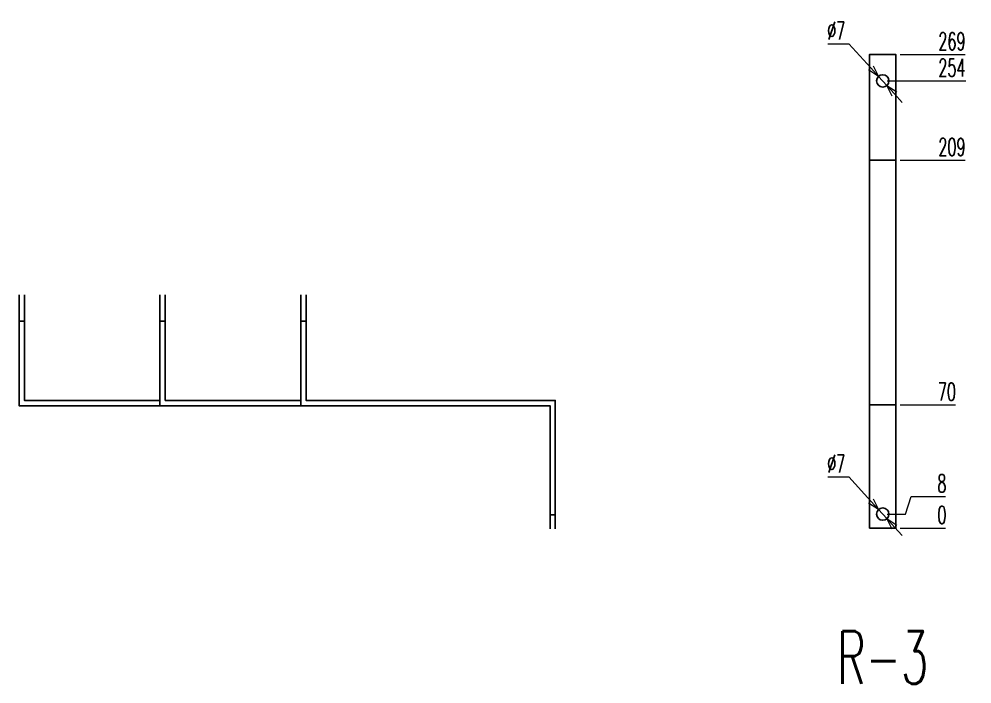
# Model space of a CAD drawing. Header units: millimetres. Extents: x 173893 to 258446, y -176540 to -123824.
# Drawn here: x 202578 to 203119, y -136102 to -135724 of the extents above; entities that cross this region are included whole.
import ezdxf
from ezdxf.enums import TextEntityAlignment as Align

# ---------------------------------------------------------------- set-up
doc = ezdxf.new("R2010")
doc.units = ezdxf.units.MM
doc.header["$LTSCALE"] = 3
doc.layers.add('@.DM. NÉT CHÍNH', color=7, linetype='Continuous')
doc.layers.add('@.VISIBLE', color=7, linetype='Continuous')
doc.styles.add('Ann_w01', font='romans.shx', dxfattribs={"width": 0.6, "bigfont": 'chineset.shx'})
doc.dimstyles.new('Dim 01_SC05', dxfattribs={"dimscale": 5, "dimtxt": 2, "dimasz": 1.3, "dimexe": 0.5, "dimexo": 0.5, "dimgap": 0.5, "dimtad": 1, "dimtoh": 1, "dimdec": 1, "dimzin": 12, "dimdsep": 46, "dimtxsty": 'Ann_w01', "dimblk": 'OPEN30', "dimcen": 1.5, "dimclrd": 6, "dimclre": 6, "dimclrt": 3, "dimadec": 1, "dimazin": 3, "dimtm": 1e-09, "dimtfac": 1, "dimtdec": 1, "dimtmove": 0, "dimatfit": 3, "dimldrblk": 'OPEN30', "dimfxl": 1, "dimtolj": 1, "dimlwd": 20, "dimlwe": 20, "dimarcsym": 0})

# ---------------------------------------------------------------- blocks, each defined once
blk = doc.blocks.new('*D3366')
at = {"layer": '@.DM. NÉT CHÍNH', "color": 6, "linetype": 'Continuous', "lineweight": 20, "transparency": 16777216}
blk.add_line((203078.71, -136013.59), (203104.31, -136013.59), dxfattribs=at)
at = {"layer": 'Defpoints', "color": 0, "linetype": 'Continuous', "transparency": 16777216}
for p in [(203068.71, -136013.59), (203076.21, -136013.59), (203097.81, -136013.59)]:
    blk.add_point(p, dxfattribs=at)
at = {"layer": '@.DM. NÉT CHÍNH', "color": 3, "linetype": 'Continuous', "transparency": 16777216, "insert": (203102.31, -136006.09), "char_height": 10, "attachment_point": 5, "style": 'Ann_w01'}
blk.add_mtext('\\A1;0', dxfattribs=at)
blk = doc.blocks.new('_Open30')
at = {"color": 0, "linetype": 'ByBlock', "lineweight": -2}
for p, q in [((-1, 0.268), (0, 0)), ((0, 0), (-1, -0.268)), ((0, 0), (-1, 0))]:
    blk.add_line(p, q, dxfattribs=at)
blk = doc.blocks.new('*D3367')
at = {"layer": '@.DM. NÉT CHÍNH', "color": 6, "linetype": 'Continuous', "lineweight": 20, "transparency": 16777216}
for p, q in [((203081.71, -136005.59), (203084.81, -135995.69)), ((203084.81, -135995.69), (203104.31, -135995.69)), ((203071.21, -136005.59), (203081.71, -136005.59))]:
    blk.add_line(p, q, dxfattribs=at)
at = {"layer": 'Defpoints', "color": 0, "linetype": 'Continuous', "transparency": 16777216}
for p in [(203097.81, -135995.69), (203068.71, -136005.59), (203068.71, -136013.59)]:
    blk.add_point(p, dxfattribs=at)
at = {"layer": '@.DM. NÉT CHÍNH', "color": 3, "linetype": 'Continuous', "transparency": 16777216, "insert": (203102.31, -135988.19), "char_height": 10, "attachment_point": 5, "style": 'Ann_w01'}
blk.add_mtext('\\A1;8', dxfattribs=at)
blk = doc.blocks.new('*D3368')
at = {"layer": '@.DM. NÉT CHÍNH', "color": 6, "linetype": 'Continuous', "lineweight": 20, "transparency": 16777216}
blk.add_line((203078.71, -135943.59), (203110.02, -135943.59), dxfattribs=at)
at = {"layer": 'Defpoints', "color": 0, "linetype": 'Continuous', "transparency": 16777216}
for p in [(203076.21, -135943.59), (203097.81, -135943.59), (203068.71, -136013.59)]:
    blk.add_point(p, dxfattribs=at)
at = {"layer": '@.DM. NÉT CHÍNH', "color": 3, "linetype": 'Continuous', "transparency": 16777216, "insert": (203105.17, -135936.09), "char_height": 10, "attachment_point": 5, "style": 'Ann_w01'}
blk.add_mtext('\\A1;70', dxfattribs=at)
blk = doc.blocks.new('*D3369')
at = {"layer": '@.DM. NÉT CHÍNH', "color": 6, "linetype": 'Continuous', "lineweight": 20, "transparency": 16777216}
blk.add_line((203078.71, -135804.59), (203115.6, -135804.59), dxfattribs=at)
at = {"layer": 'Defpoints', "color": 0, "linetype": 'Continuous', "transparency": 16777216}
for p in [(203076.21, -135804.59), (203097.95, -135804.59), (203068.71, -136013.59)]:
    blk.add_point(p, dxfattribs=at)
at = {"layer": '@.DM. NÉT CHÍNH', "color": 3, "linetype": 'Continuous', "transparency": 16777216, "insert": (203108.02, -135797.09), "char_height": 10, "attachment_point": 5, "style": 'Ann_w01'}
blk.add_mtext('\\A1;209', dxfattribs=at)
blk = doc.blocks.new('*D3370')
at = {"layer": '@.DM. NÉT CHÍNH', "color": 6, "linetype": 'Continuous', "lineweight": 20, "transparency": 16777216}
blk.add_line((203071.21, -135759.59), (203115.88, -135759.59), dxfattribs=at)
at = {"layer": 'Defpoints', "color": 0, "linetype": 'Continuous', "transparency": 16777216}
for p in [(203068.71, -135759.59), (203097.67, -135759.59), (203068.71, -136013.59)]:
    blk.add_point(p, dxfattribs=at)
at = {"layer": '@.DM. NÉT CHÍNH', "color": 3, "linetype": 'Continuous', "transparency": 16777216, "insert": (203108.02, -135752.09), "char_height": 10, "attachment_point": 5, "style": 'Ann_w01'}
blk.add_mtext('\\A1;254', dxfattribs=at)
blk = doc.blocks.new('*D3371')
at = {"layer": '@.DM. NÉT CHÍNH', "color": 6, "linetype": 'Continuous', "lineweight": 20, "transparency": 16777216}
blk.add_line((203078.71, -135744.59), (203115.6, -135744.59), dxfattribs=at)
at = {"layer": 'Defpoints', "color": 0, "linetype": 'Continuous', "transparency": 16777216}
for p in [(203076.21, -135744.59), (203097.95, -135744.59), (203068.71, -136013.59)]:
    blk.add_point(p, dxfattribs=at)
at = {"layer": '@.DM. NÉT CHÍNH', "color": 3, "linetype": 'Continuous', "transparency": 16777216, "insert": (203108.02, -135737.09), "char_height": 10, "attachment_point": 5, "style": 'Ann_w01'}
blk.add_mtext('\\A1;269', dxfattribs=at)
blk = doc.blocks.new('*D3372')
at = {"layer": '@.DM. NÉT CHÍNH', "color": 6, "linetype": 'Continuous', "lineweight": 20, "transparency": 16777216}
for p, q in [((203037.63, -135738.49), (203049.56, -135738.49)), ((203049.56, -135738.49), (203061.99, -135752.18)), ((203071.07, -135762.18), (203066.36, -135756.99)), ((203075.44, -135766.99), (203079.81, -135771.8))]:
    blk.add_line(p, q, dxfattribs=at)
at = {"layer": 'Defpoints', "color": 0, "linetype": 'Continuous', "transparency": 16777216}
for p in [(203066.36, -135756.99), (203071.07, -135762.18)]:
    blk.add_point(p, dxfattribs=at)
at = {"layer": '@.DM. NÉT CHÍNH', "color": 6, "linetype": 'Continuous', "lineweight": 20, "transparency": 16777216, "xscale": 6.5, "yscale": 6.5, "zscale": 6.5}
for p, rotation in [((203066.36, -135756.99), 312.2401485656065), ((203071.07, -135762.18), 132.2401485656065)]:
    blk.add_blockref('_Open30', p, dxfattribs=dict(at, rotation=rotation))
at = {"layer": '@.DM. NÉT CHÍNH', "color": 3, "linetype": 'Continuous', "transparency": 16777216, "insert": (203042.34, -135730.99), "char_height": 10, "attachment_point": 5, "style": 'Ann_w01'}
blk.add_mtext('\\A1;∅7', dxfattribs=at)
blk = doc.blocks.new('*D3373')
at = {"layer": '@.DM. NÉT CHÍNH', "color": 6, "linetype": 'Continuous', "lineweight": 20, "transparency": 16777216}
for p, q in [((203037.63, -135984.49), (203049.56, -135984.49)), ((203049.56, -135984.49), (203061.99, -135998.18)), ((203071.07, -136008.18), (203066.36, -136002.99)), ((203075.44, -136012.99), (203079.81, -136017.8))]:
    blk.add_line(p, q, dxfattribs=at)
at = {"layer": 'Defpoints', "color": 0, "linetype": 'Continuous', "transparency": 16777216}
for p in [(203066.36, -136002.99), (203071.07, -136008.18)]:
    blk.add_point(p, dxfattribs=at)
at = {"layer": '@.DM. NÉT CHÍNH', "color": 6, "linetype": 'Continuous', "lineweight": 20, "transparency": 16777216, "xscale": 6.5, "yscale": 6.5, "zscale": 6.5}
for p, rotation in [((203066.36, -136002.99), 312.2401485635875), ((203071.07, -136008.18), 132.2401485635875)]:
    blk.add_blockref('_Open30', p, dxfattribs=dict(at, rotation=rotation))
at = {"layer": '@.DM. NÉT CHÍNH', "color": 3, "linetype": 'Continuous', "transparency": 16777216, "insert": (203042.34, -135976.99), "char_height": 10, "attachment_point": 5, "style": 'Ann_w01'}
blk.add_mtext('\\A1;∅7', dxfattribs=at)

msp = doc.modelspace()

# ---------------------------------------------------------------- linework, layer by layer
at = {"layer": '@.DM. NÉT CHÍNH', "linetype": 'Continuous'}
for p, q in [((202578.3, -135896.03), (202581.3, -135896.03)), ((202658.3, -135896.03), (202661.3, -135896.03)), ((202738.3, -135896.03), (202741.3, -135896.03)), ((202879.8, -136006.03), (202882.8, -136006.03))]:
    msp.add_line(p, q, dxfattribs=at)
at = {"layer": '@.VISIBLE', "color": 1}
msp.add_line((203061.21, -136013.59), (203076.21, -136013.59), dxfattribs=at)
for points in [[(203061.21, -136013.59), (203061.21, -135744.59), (203076.21, -135744.59), (203076.21, -136013.59)], [(203061.21, -136013.59), (203061.21, -135804.59), (203076.21, -135804.59), (203076.21, -136013.59)], [(203061.21, -136013.59), (203061.21, -135804.59), (203076.21, -135804.59), (203076.21, -136013.59)], [(203061.21, -136013.59), (203061.21, -135943.59), (203076.21, -135943.59), (203076.21, -136013.59)]]:
    msp.add_lwpolyline(points, close=True, dxfattribs=at)
at = {"layer": '@.VISIBLE', "color": 4}
for points in [[(202658.3, -135944.03), (202578.3, -135944.03), (202578.3, -135881.03)], [(202658.3, -135941.03), (202581.3, -135941.03), (202581.3, -135881.03)]]:
    msp.add_lwpolyline(points, dxfattribs=at)
at = {"layer": '@.VISIBLE', "color": 2}
for points in [[(202738.3, -135944.03), (202658.3, -135944.03), (202658.3, -135881.03)], [(202738.3, -135941.03), (202661.3, -135941.03), (202661.3, -135881.03)]]:
    msp.add_lwpolyline(points, dxfattribs=at)
at = {"layer": '@.VISIBLE', "color": 1}
for points in [[(202879.8, -136014.03), (202879.8, -135944.03), (202738.3, -135944.03), (202738.3, -135881.03)], [(202882.8, -136014.03), (202882.8, -135941.03), (202741.3, -135941.03), (202741.3, -135881.03)]]:
    msp.add_lwpolyline(points, dxfattribs=at)
for centre in [(203068.71, -135759.59), (203068.71, -136005.59)]:
    msp.add_circle(centre, 3.5, dxfattribs=at)

# ---------------------------------------------------------------- texts
at = {"style": 'Ann_w01', "width": 0.6}
msp.add_text('R-3', height=30, dxfattribs=at).set_placement((203068.71, -136087.09), align=Align.MIDDLE_CENTER)

# ---------------------------------------------------------------- dimensions: what is measured, and where the dimension line sits
at = {"layer": '@.DM. NÉT CHÍNH', "linetype": 'Continuous'}
for p1, p2, picture, middle in [((203071.07, -135762.18), (203066.36, -135756.99), '*D3372', (203042.34, -135738.49)), ((203071.07, -136008.18), (203066.36, -136002.99), '*D3373', (203042.34, -135984.49))]:
    dim = msp.add_diameter_dim_2p(p1=p1, p2=p2, dimstyle='Dim 01_SC05', dxfattribs=at)
    dim.commit()
    dim.dimension.update_dxf_attribs({"geometry": picture, "text_midpoint": middle, "dimtype": 163})
for feature_location, offset, origin, picture, middle in [((203076.21, -135744.59), (21.74, 0), (203068.71, -136013.59), '*D3371', (203108.02, -135737.09)), ((203068.71, -135759.59), (28.95, 0), (203068.71, -136013.59), '*D3370', (203108.02, -135752.09)), ((203076.21, -135804.59), (21.74, 0), (203068.71, -136013.59), '*D3369', (203108.02, -135797.09)), ((203076.21, -135943.59), (21.59, 0), (203068.71, -136013.59), '*D3368', (203105.17, -135936.09)), ((203068.71, -136005.59), (29.09, 9.89), (203068.71, -136013.59), '*D3367', (203102.31, -135988.19)), ((203076.21442272, -136013.58518352), (21.59493539, 0), (203068.71442272, -136013.58518352), '*D3366', (203102.3093581, -136006.08518352))]:
    dim = msp.add_ordinate_dim(feature_location=feature_location, offset=offset, dtype=0, origin=origin, dimstyle='Dim 01_SC05', dxfattribs=at)
    dim.commit()
    dim.dimension.update_dxf_attribs({"geometry": picture, "text_midpoint": middle})

doc.saveas('drawing.dxf')
